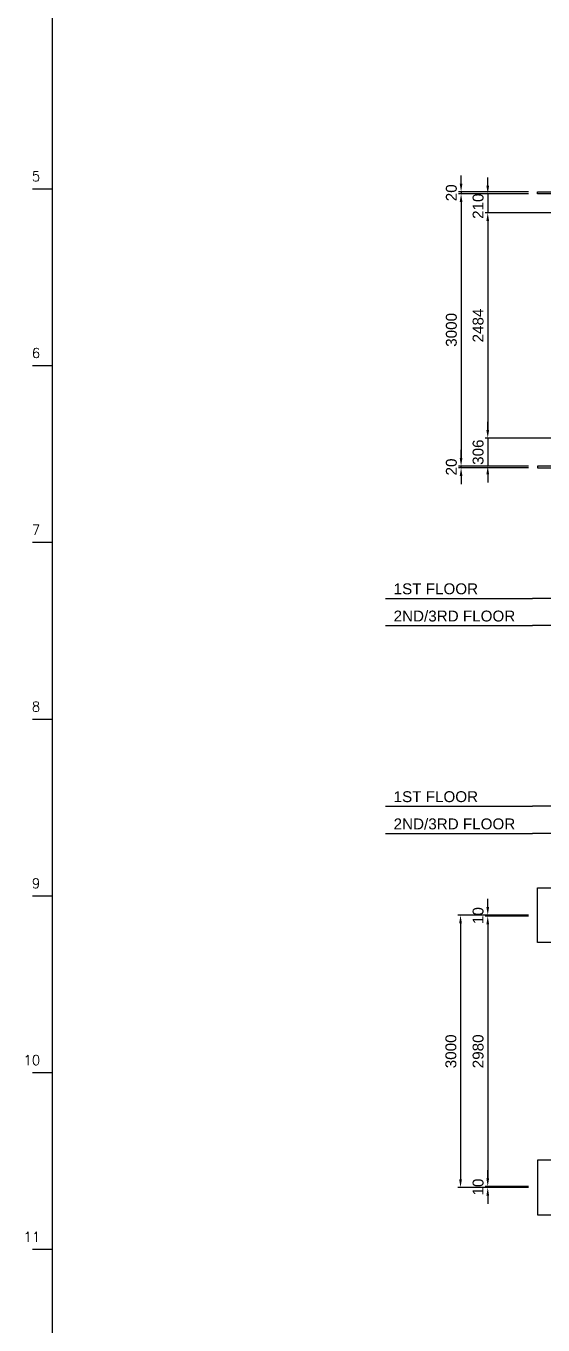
# Model space of a CAD drawing. Header units: millimetres. Extents: x 415966 to 487306, y -108951 to -17325.
# Drawn here: x 416425 to 422127, y -65328 to -51021 of the extents above; entities that cross this region are included whole.
import ezdxf
from ezdxf.enums import TextEntityAlignment as Align

# ---------------------------------------------------------------- set-up
doc = ezdxf.new("R2010")
doc.units = ezdxf.units.MM
doc.header["$LTSCALE"] = 2
doc.layers.get('Defpoints').update_dxf_attribs({"color": 250})
for name, color, linetype in [('C_DIM', 7, 'Continuous'), ('C_GIRDER', 2, 'Continuous'), ('DIM-SCALE', 7, 'Continuous'), ('TAN-TIT', 30, 'Continuous')]:
    doc.layers.add(name, color=color, linetype=linetype)
doc.styles.add('Arial', font='arial.ttf')
doc.styles.add('COM', font='COMPLEX', dxfattribs={"height": 5})
doc.dimstyles.new('일반도면_0030', dxfattribs={"dimtxt": 120, "dimasz": 90, "dimexe": 30, "dimexo": 150, "dimgap": 45, "dimtad": 1, "dimdec": 0, "dimzin": 0, "dimdsep": 46, "dimtxsty": 'Arial', "dimcen": -150, "dimclrd": 7, "dimclre": 7, "dimclrt": 2, "dimadec": 8, "dimazin": 0, "dimtfac": 1, "dimtdec": 0, "dimtix": 1, "dimtmove": 2, "dimatfit": 3, "dimfxl": 1, "dimtolj": 1, "dimtzin": 0, "dimarcsym": 0})

# ---------------------------------------------------------------- blocks, each defined once
blk = doc.blocks.new('BORDER')
at = {"layer": 'TAN-TIT'}
for p, q in [((497.7, 16468), (497.7, 352)), ((497.7, 9978.7), (353.4, 9978.7)), ((497.7, 8680.8), (353.4, 8680.8)), ((497.7, 7383), (353.4, 7383)), ((497.7, 6085.1), (353.4, 6085.1)), ((497.7, 4787.2), (353.4, 4787.2)), ((497.7, 3489.4), (353.4, 3489.4)), ((497.7, 2191.5), (353.4, 2191.5))]:
    blk.add_line(p, q, dxfattribs=at)
at = {"layer": 'TAN-TIT', "style": 'COM'}
for s, p in [('5', (411.1, 10036.4)), ('6', (411.1, 8738.5)), ('7', (411.1, 7440.6)), ('8', (411.1, 6142.8)), ('9', (411.1, 4844.9)), ('10', (411.1, 3547.1)), ('11', (411.1, 2249.2))]:
    blk.add_text(s, height=72.1, dxfattribs=at).set_placement(p, align=Align.RIGHT)
blk = doc.blocks.new('*D127')
at = {"layer": 'C_DIM', "color": 7, "lineweight": -2, "transparency": 16777216}
for p, q in [((421967, -60814), (421187, -60814)), ((421217, -60904), (421217, -63724)), ((421967, -63814), (421187, -63814))]:
    blk.add_line(p, q, dxfattribs=at)
at = {"layer": 'C_DIM', "color": 7, "transparency": 16777216}
for points in [[(421202, -60904), (421232, -60904), (421217, -60814)], [(421202, -63724), (421232, -63724), (421217, -63814)]]:
    blk.add_solid(points, dxfattribs=at)
at = {"layer": 'Defpoints', "color": 0, "transparency": 16777216}
for p in [(422117, -60814), (421217, -63814), (422117, -63814)]:
    blk.add_point(p, dxfattribs=at)
at = {"layer": 'C_DIM', "color": 2, "transparency": 16777216, "insert": (421111, -62314), "char_height": 120, "attachment_point": 5, "rotation": 90, "style": 'Arial'}
blk.add_mtext('\\A1;3000', dxfattribs=at)
blk = doc.blocks.new('*D128')
at = {"layer": 'C_DIM', "color": 7, "lineweight": -2, "transparency": 16777216}
for p, q in [((421517, -60724), (421517, -60634)), ((421967, -60814), (421487, -60814)), ((421967, -60824), (421487, -60824)), ((421517, -60814), (421517, -60824)), ((421517, -60914), (421517, -61004))]:
    blk.add_line(p, q, dxfattribs=at)
at = {"layer": 'C_DIM', "color": 7, "transparency": 16777216}
for points in [[(421502, -60724), (421532, -60724), (421517, -60814)], [(421502, -60914), (421532, -60914), (421517, -60824)]]:
    blk.add_solid(points, dxfattribs=at)
at = {"layer": 'Defpoints', "color": 0, "transparency": 16777216}
for p in [(421517, -60824), (422117, -60814), (422117, -60824)]:
    blk.add_point(p, dxfattribs=at)
at = {"layer": 'C_DIM', "color": 2, "transparency": 16777216, "insert": (421411, -60819), "char_height": 120, "attachment_point": 5, "rotation": 90, "style": 'Arial'}
blk.add_mtext('\\A1;10', dxfattribs=at)
blk = doc.blocks.new('*D129')
at = {"layer": 'C_DIM', "color": 7, "lineweight": -2, "transparency": 16777216}
for p, q in [((421967, -60824), (421487, -60824)), ((421517, -60914), (421517, -63714)), ((421967, -63804), (421487, -63804))]:
    blk.add_line(p, q, dxfattribs=at)
at = {"layer": 'C_DIM', "color": 7, "transparency": 16777216}
for points in [[(421502, -60914), (421532, -60914), (421517, -60824)], [(421502, -63714), (421532, -63714), (421517, -63804)]]:
    blk.add_solid(points, dxfattribs=at)
at = {"layer": 'Defpoints', "color": 0, "transparency": 16777216}
for p in [(422117, -60824), (421517, -63804), (422117, -63804)]:
    blk.add_point(p, dxfattribs=at)
at = {"layer": 'C_DIM', "color": 2, "transparency": 16777216, "insert": (421411, -62314), "char_height": 120, "attachment_point": 5, "rotation": 90, "style": 'Arial'}
blk.add_mtext('\\A1;2980', dxfattribs=at)
blk = doc.blocks.new('*D130')
at = {"layer": 'C_DIM', "color": 7, "lineweight": -2, "transparency": 16777216}
for p, q in [((421517, -63714), (421517, -63624)), ((421967, -63804), (421487, -63804)), ((421517, -63814), (421517, -63804)), ((421967, -63814), (421487, -63814)), ((421517, -63904), (421517, -63994))]:
    blk.add_line(p, q, dxfattribs=at)
at = {"layer": 'C_DIM', "color": 7, "transparency": 16777216}
for points in [[(421502, -63714), (421532, -63714), (421517, -63804)], [(421502, -63904), (421532, -63904), (421517, -63814)]]:
    blk.add_solid(points, dxfattribs=at)
at = {"layer": 'Defpoints', "color": 0, "transparency": 16777216}
for p in [(421517, -63804), (422117, -63804), (422117, -63814)]:
    blk.add_point(p, dxfattribs=at)
at = {"layer": 'C_DIM', "color": 2, "transparency": 16777216, "insert": (421411, -63809), "char_height": 120, "attachment_point": 5, "rotation": 90, "style": 'Arial'}
blk.add_mtext('\\A1;10', dxfattribs=at)
blk = doc.blocks.new('*D135')
at = {"layer": 'C_DIM', "color": 7, "lineweight": -2, "transparency": 16777216}
for p, q in [((421967, -52868), (421193, -52868)), ((421223, -52958), (421223, -55778)), ((421967, -55868), (421193, -55868))]:
    blk.add_line(p, q, dxfattribs=at)
at = {"layer": 'C_DIM', "color": 7, "transparency": 16777216}
for points in [[(421208, -52958), (421238, -52958), (421223, -52868)], [(421208, -55778), (421238, -55778), (421223, -55868)]]:
    blk.add_solid(points, dxfattribs=at)
at = {"layer": 'Defpoints', "color": 0, "transparency": 16777216}
for p in [(422117, -52868), (421223, -55868), (422117, -55868)]:
    blk.add_point(p, dxfattribs=at)
at = {"layer": 'C_DIM', "color": 2, "transparency": 16777216, "insert": (421116, -54368), "char_height": 120, "attachment_point": 5, "rotation": 90, "style": 'Arial'}
blk.add_mtext('\\A1;3000', dxfattribs=at)
blk = doc.blocks.new('*D136')
at = {"layer": 'C_DIM', "color": 7, "lineweight": -2, "transparency": 16777216}
for p, q in [((421223, -52758), (421223, -52668)), ((421967, -52848), (421193, -52848)), ((421967, -52868), (421193, -52868)), ((421223, -52848), (421223, -52868)), ((421223, -52958), (421223, -53048))]:
    blk.add_line(p, q, dxfattribs=at)
at = {"layer": 'C_DIM', "color": 7, "transparency": 16777216}
for points in [[(421208, -52758), (421238, -52758), (421223, -52848)], [(421208, -52958), (421238, -52958), (421223, -52868)]]:
    blk.add_solid(points, dxfattribs=at)
at = {"layer": 'Defpoints', "color": 0, "transparency": 16777216}
for p in [(421223, -52868), (422117, -52848), (422117, -52868)]:
    blk.add_point(p, dxfattribs=at)
at = {"layer": 'C_DIM', "color": 2, "transparency": 16777216, "insert": (421116, -52858), "char_height": 120, "attachment_point": 5, "rotation": 90, "style": 'Arial'}
blk.add_mtext('\\A1;20', dxfattribs=at)
blk = doc.blocks.new('*D134')
at = {"layer": 'C_DIM', "color": 7, "lineweight": -2, "transparency": 16777216}
for p, q in [((421223, -55778), (421223, -55688)), ((421967, -55868), (421193, -55868)), ((421967, -55888), (421193, -55888)), ((421223, -55888), (421223, -55868)), ((421223, -55978), (421223, -56068))]:
    blk.add_line(p, q, dxfattribs=at)
at = {"layer": 'C_DIM', "color": 7, "transparency": 16777216}
for points in [[(421208, -55778), (421238, -55778), (421223, -55868)], [(421208, -55978), (421238, -55978), (421223, -55888)]]:
    blk.add_solid(points, dxfattribs=at)
at = {"layer": 'Defpoints', "color": 0, "transparency": 16777216}
for p in [(421223, -55868), (422117, -55868), (422117, -55888)]:
    blk.add_point(p, dxfattribs=at)
at = {"layer": 'C_DIM', "color": 2, "transparency": 16777216, "insert": (421116, -55878), "char_height": 120, "attachment_point": 5, "rotation": 90, "style": 'Arial'}
blk.add_mtext('\\A1;20', dxfattribs=at)
blk = doc.blocks.new('*D131')
at = {"layer": 'C_DIM', "color": 7, "lineweight": -2, "transparency": 16777216}
for p, q in [((421517, -52778), (421517, -52688)), ((421967, -52868), (421487, -52868)), ((421517, -52868), (421517, -53078)), ((422298, -53078), (421487, -53078)), ((421517, -53168), (421517, -53258))]:
    blk.add_line(p, q, dxfattribs=at)
at = {"layer": 'C_DIM', "color": 7, "transparency": 16777216}
for points in [[(421502, -52778), (421532, -52778), (421517, -52868)], [(421502, -53168), (421532, -53168), (421517, -53078)]]:
    blk.add_solid(points, dxfattribs=at)
at = {"layer": 'Defpoints', "color": 0, "transparency": 16777216}
for p in [(422117, -52868), (421517, -53078), (422448, -53078)]:
    blk.add_point(p, dxfattribs=at)
at = {"layer": 'C_DIM', "color": 2, "transparency": 16777216, "insert": (421411, -53006), "char_height": 120, "attachment_point": 5, "rotation": 90, "style": 'Arial'}
blk.add_mtext('\\A1;210', dxfattribs=at)
blk = doc.blocks.new('*D132')
at = {"layer": 'C_DIM', "color": 7, "lineweight": -2, "transparency": 16777216}
for p, q in [((422298, -53078), (421487, -53078)), ((421517, -53168), (421517, -55472)), ((422298, -55562), (421487, -55562))]:
    blk.add_line(p, q, dxfattribs=at)
at = {"layer": 'C_DIM', "color": 7, "transparency": 16777216}
for points in [[(421502, -53168), (421532, -53168), (421517, -53078)], [(421502, -55472), (421532, -55472), (421517, -55562)]]:
    blk.add_solid(points, dxfattribs=at)
at = {"layer": 'Defpoints', "color": 0, "transparency": 16777216}
for p in [(422448, -53078), (421517, -55562), (422448, -55562)]:
    blk.add_point(p, dxfattribs=at)
at = {"layer": 'C_DIM', "color": 2, "transparency": 16777216, "insert": (421411, -54320), "char_height": 120, "attachment_point": 5, "rotation": 90, "style": 'Arial'}
blk.add_mtext('\\A1;2484', dxfattribs=at)
blk = doc.blocks.new('*D133')
at = {"layer": 'C_DIM', "color": 7, "lineweight": -2, "transparency": 16777216}
for p, q in [((421517, -55472), (421517, -55382)), ((422298, -55562), (421487, -55562)), ((421517, -55562), (421517, -55868)), ((421967, -55868), (421487, -55868)), ((421517, -55958), (421517, -56048))]:
    blk.add_line(p, q, dxfattribs=at)
at = {"layer": 'C_DIM', "color": 7, "transparency": 16777216}
for points in [[(421502, -55472), (421532, -55472), (421517, -55562)], [(421502, -55958), (421532, -55958), (421517, -55868)]]:
    blk.add_solid(points, dxfattribs=at)
at = {"layer": 'Defpoints', "color": 0, "transparency": 16777216}
for p in [(422448, -55562), (421517, -55868), (422117, -55868)]:
    blk.add_point(p, dxfattribs=at)
at = {"layer": 'C_DIM', "color": 2, "transparency": 16777216, "insert": (421411, -55715), "char_height": 120, "attachment_point": 5, "rotation": 90, "style": 'Arial'}
blk.add_mtext('\\A1;306', dxfattribs=at)

msp = doc.modelspace()

# ---------------------------------------------------------------- linework, layer by layer
at = {"layer": 'C_DIM', "color": 7}
for p, q in [((422367.3, -57325), (422010.2, -57325)), ((422367.3, -57625), (422010.2, -57625)), ((422367.3, -59614.3), (422010.2, -59614.3)), ((422367.3, -59914.3), (422010.2, -59914.3))]:
    msp.add_line(p, q, dxfattribs=at)
at = {"layer": 'C_GIRDER'}
for points in [[(422067.3, -52848.4), (422667.3, -52848.4), (422667.3, -52868.4), (422067.3, -52868.4)], [(422067.3, -55888.4), (422667.3, -55888.4), (422667.3, -55868.4), (422067.3, -55868.4)], [(422067.3, -60514.3), (422667.3, -60514.3), (422667.3, -61114.3), (422067.3, -61114.3)], [(422067.3, -64114.3), (422667.3, -64114.3), (422667.3, -63514.3), (422067.3, -63514.3)]]:
    msp.add_lwpolyline(points, close=True, dxfattribs=at)
at = {"layer": 'DIM-SCALE', "color": 7}
for p, q in [((420389.3, -57325), (422010.2, -57325)), ((420389.3, -57625), (422010.2, -57625)), ((420389.3, -59614.3), (422010.2, -59614.3)), ((420389.3, -59914.3), (422010.2, -59914.3))]:
    msp.add_line(p, q, dxfattribs=at)

# ---------------------------------------------------------------- block references
at = {"xscale": 1.5, "yscale": 1.5, "zscale": 1.5}
msp.add_blockref('BORDER', (415965.9, -67785.1), dxfattribs=at)

# ---------------------------------------------------------------- texts
at = {"layer": 'DIM-SCALE', "color": 2, "style": 'Arial'}
for s, p in [('1ST FLOOR', (420479.2, -57279.7)), ('2ND/3RD FLOOR', (420479.2, -57579.7)), ('1ST FLOOR', (420479.2, -59569)), ('2ND/3RD FLOOR', (420479.2, -59869))]:
    msp.add_text(s, height=120, dxfattribs=at).set_placement(p)

# ---------------------------------------------------------------- dimensions: what is measured, and where the dimension line sits
at = {"layer": 'C_DIM'}
for p1, p2, distance, picture, middle in [((422117.3, -52848.4), (422117.3, -52868.4), -894.6, '*D136', (421116.4, -52858.4)), ((422117.3, -52868.4), (422117.3, -55868.4), -894.6, '*D135', (421116.4, -54368.4)), ((422117.3, -55888.4), (422117.3, -55868.4), 894.6, '*D134', (421116.4, -55878.4)), ((422117.3, -60814.3), (422117.3, -63814.3), -900, '*D127', (421110.9, -62314.3)), ((422117.3, -60824.3), (422117.3, -63804.3), -600, '*D129', (421411, -62314.3))]:
    dim = msp.add_aligned_dim(p1=p1, p2=p2, distance=distance, dimstyle='일반도면_0030', dxfattribs=at)
    dim.commit()
    dim.dimension.update_dxf_attribs({"geometry": picture, "text_midpoint": middle})
dim = msp.add_linear_dim(base=(421517.3, -53078.4), p1=(422117.3, -52868.4), p2=(422447.8, -53078.4), angle=90, dimstyle='일반도면_0030', dxfattribs=at)
dim.commit()
dim.dimension.update_dxf_attribs({"geometry": '*D131', "text_midpoint": (421411, -53005.8), "dimtype": 160})
for base, p1, p2, picture, middle in [((421517.3, -55562.4), (422447.8, -53078.4), (422447.8, -55562.4), '*D132', (421411, -54320.4)), ((421517.3, -55868.4), (422447.8, -55562.4), (422117.3, -55868.4), '*D133', (421410.9, -55715.4))]:
    dim = msp.add_linear_dim(base=base, p1=p1, p2=p2, angle=90, dimstyle='일반도면_0030', dxfattribs=at)
    dim.commit()
    dim.dimension.update_dxf_attribs({"geometry": picture, "text_midpoint": middle})
for p1, p2, distance, picture, middle in [((422117.3, -60814.3), (422117.3, -60824.3), -600, '*D128', (421411, -60819.3)), ((422117.3, -63814.3), (422117.3, -63804.3), 600, '*D130', (421411, -63809.3))]:
    dim = msp.add_aligned_dim(p1=p1, p2=p2, distance=distance, dimstyle='일반도면_0030', override={"dimgap": 45}, dxfattribs=at)
    dim.commit()
    dim.dimension.update_dxf_attribs({"geometry": picture, "text_midpoint": middle})

doc.saveas('drawing.dxf')
